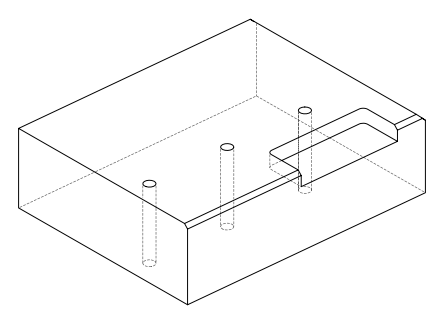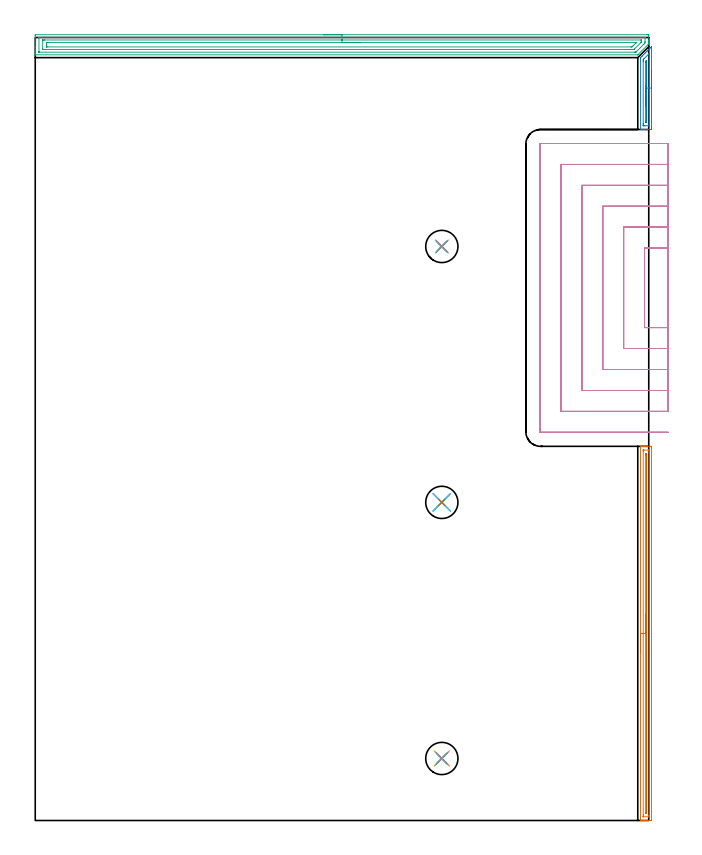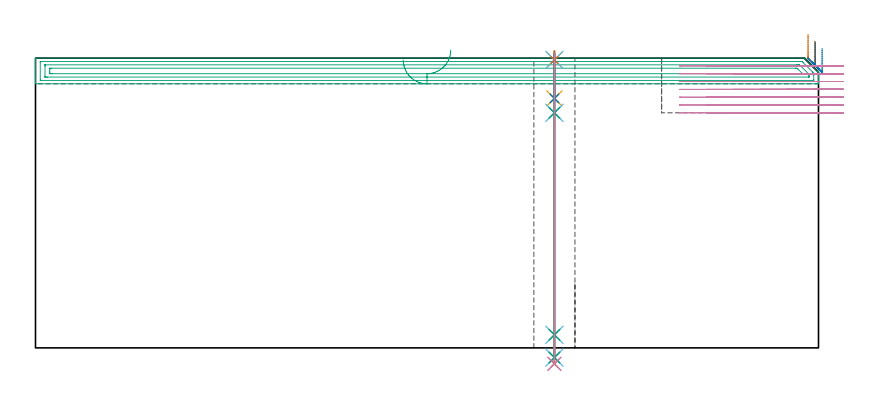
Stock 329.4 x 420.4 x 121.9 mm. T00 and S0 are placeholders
(PLAN: 16 operations, 11 tool changes, 50.1 min)
(1 AREA_MILL | FG_CHAMFER_SURFACE | UGT0205_001 | 4.97 min | 3567 mm3)
(2 AREA_MILL_1 | FG_CHAMFER_SURFACE_1 | UGT0205_001 | 1.15 min | 903 mm3)
(3 AREA_MILL_2 | FG_CHAMFER_SURFACE_2 | UGT0205_001 | 10.74 min | 19145 mm3)
(4 MILL_SLOT | SLOT_PARTIAL_RECTANGULAR | UGT0201_133 | Follow Part, ap 3.75, ae 75% | 29.57 min | 257485 mm3)
(5 SPOT_DRILL | STEP1HOLE | NXT0321_9005460120000 | 0.03 min | 25 mm3)
(6 SPOT_DRILL_1 | STEP1HOLE_1 | NXT0321_9005460120000 | 0.03 min | 13 mm3)
(7 SPOT_DRILL_2 | STEP1HOLE_2 | NXT0321_9005460120000 | 0.03 min | 12 mm3)
(8 DRILL_BLIND_HOLE_INTO_CENTER | STEP1HOLE | NXT0301_084 | 0.08 min | 1562 mm3)
(9 GUN_DRILL_THROUGH_HOLE | STEP1HOLE | UGT0307_008 | 0.61 min | 10087 mm3)
(10 DRILL_TO_ENLARGE_THROUGH_HOLE | STEP1HOLE | UGT0301_244 | 0.52 min | 16954 mm3)
(11 DRILL_BLIND_HOLE_INTO_CENTER_1 | STEP1HOLE_1 | NXT0301_084 | 0.08 min | 1560 mm3)
(12 GUN_DRILL_THROUGH_HOLE_1 | STEP1HOLE_1 | UGT0307_008 | 0.61 min | 10068 mm3)
(13 DRILL_TO_ENLARGE_THROUGH_HOLE_1 | STEP1HOLE_1 | UGT0301_244 | 0.52 min | 17074 mm3)
(14 DRILL_BLIND_HOLE_INTO_CENTER_2 | STEP1HOLE_2 | NXT0301_084 | 0.08 min | 1421 mm3)
(15 GUN_DRILL_THROUGH_HOLE_2 | STEP1HOLE_2 | UGT0307_008 | 0.61 min | 10094 mm3)
(16 DRILL_TO_ENLARGE_THROUGH_HOLE_2 | STEP1HOLE_2 | UGT0301_244 | 0.52 min | 16924 mm3)
(TOOL UGT0205_001 | Chamfer Mill 20 x 3 x 45 deg. | D20 FL50 Z2)
(TOOL UGT0201_133 | Carbide End Mill 15.0 | D15 FL30 Z4)
(TOOL NXT0321_9005460120000 | NC Spot Drill, 142deg, 12mm, Carbide, Uncoated | D12 PA142 FL30 Z2)
(TOOL NXT0301_084 | Carbide Drill 11.3mm [860.1-1130-034A1-MM 2214] | D11.3 PA140 FL55 Z2)
(TOOL UGT0307_008 | Gun Drill 11 mm | D11 PA130 FL24 Z1)
(TOOL UGT0301_244 | Twist Drill 17.3 mm | D17.3 PA118 FL130 Z2)
(OP 1 AREA_MILL)
G17 G21 G94 G90
T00 M6
G54
G17 G0 G90 X325. Y90.45 S1061 M3
G43 Z131.9 H0
G94 G1 Y90.488 Z131.028 F250.
Y90.602 Z130.163
Y90.791 Z129.312
Y91.053 Z128.48
Y91.387 Z127.674
Y91.79 Z126.9
Y92.258 Z126.164
Y92.79 Z125.472
Y93.379 Z124.829
Y94.022 Z124.239
Y94.714 Z123.708
Y95.45 Z123.24
Y96.224 Z122.837
Y97.03 Z122.503
Y97.862 Z122.241
Y98.714 Z122.052
Y99.578 Z121.938
Y100.45 Z121.9
Y200.753
X325.002 Y200.89 Z121.888
X325.108 Y200.898 Z121.784
X325.219 Y200.9 Z121.68
X325.909 Z120.99
X326.5 Z120.4
X327.077 Z119.819
X327.366 Z119.531
X327.95 Z118.947
X328.239 Z118.659
X328.823 Z118.072
X330.277 Z116.619
X330.569 Y200.897 Z116.327
X330.893 Y200.89 Z116.004
X330.898 Y200.643 Z116.
X330.9 Y200.307
Y199.968
Y0.593
X330.897 Y0.257
X330.892 Y0.01 Z116.004
X330.569 Y0. Z116.327
X328.823 Z118.072
X328.239 Z118.659
X327.95 Z118.947
X327.366 Z119.531
X327.077 Z119.819
X326.5 Z120.4
X325.909 Z120.99
X325.331 Z121.568
X325.219 Z121.68
X325.109 Z121.783
X325.106 Z121.786
X325.003 Y0.01 Z121.888
X325. Y0.147 Z121.9
Y100.45
X326.414 Z120.486
X326.415 Y198.308 Z120.485
X326.417 Y198.524 Z120.483
X326.421 Y198.86 Z120.479
X326.427 Y198.89 Z120.473
X326.488 Y198.894 Z120.412
X326.586 Y198.898 Z120.314
X326.709 Y198.9 Z120.191
X329.328 Y198.899 Z117.572
X329.446 Y198.894 Z117.454
X329.467 Y198.89 Z117.433
X329.479 Y198.884 Z117.421
X329.481 Y198.859 Z117.419
X329.484 Y198.74 Z117.416
X329.485 Y198.524 Z117.415
X329.486 Y197.847 Z117.414
X329.485 Y2.592 Z117.415
X329.483 Y2.376 Z117.417
X329.479 Y2.04 Z117.421
X329.473 Y2.01 Z117.427
X329.412 Y2.006 Z117.488
X329.314 Y2.002 Z117.586
X329.191 Y2. Z117.709
X326.572 Y2.001 Z120.328
X326.455 Y2.006 Z120.445
X326.433 Y2.01 Z120.467
X326.421 Y2.016 Z120.479
X326.419 Y2.041 Z120.481
X326.416 Y2.16 Z120.484
X326.415 Y2.376 Z120.485
X326.414 Y3.053 Z120.486
Y100.45
X327.828 Z119.072
X327.829 Y195.973 Z119.071
X327.833 Y196.74 Z119.067
X327.835 Y196.858 Z119.065
X327.839 Y196.89 Z119.061
X327.872 Y196.893 Z119.028
X327.95 Y196.898 Z118.95
X328.002 Y196.897 Z118.898
X328.043 Y196.894 Z118.857
X328.064 Y196.89 Z118.836
X328.066 Y196.864 Z118.834
X328.07 Y196.74 Z118.83
X328.071 Y196.617 Z118.829
Y4.927
X328.067 Y4.16 Z118.833
X328.065 Y4.042 Z118.835
X328.061 Y4.01 Z118.839
X328.028 Y4.007 Z118.872
X327.95 Y4.003 Z118.95
X327.898 Z119.002
X327.857 Y4.006 Z119.043
X327.836 Y4.01 Z119.064
X327.834 Y4.036 Z119.066
X327.83 Y4.16 Z119.07
X327.829 Y4.283 Z119.071
X327.828 Y100.45 Z119.072
Y101.322 Z119.11
Y102.186 Z119.223
Y103.038 Z119.412
Y103.87 Z119.675
Y104.676 Z120.008
Y105.45 Z120.411
Y106.186 Z120.88
Y106.878 Z121.411
Y107.521 Z122.
Y108.11 Z122.644
Y108.642 Z123.336
Y109.11 Z124.072
Y109.513 Z124.845
Y109.847 Z125.651
Y110.109 Z126.483
Y110.298 Z127.335
Y110.412 Z128.2
Y110.45 Z129.072
G0 Z131.9
M5
M2
(OP 2 AREA_MILL_1)
G17 G21 G94 G90
T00 M6
G54
G17 G0 G90 X330.9 Y403.25 S1061 M3
G43 Z131.9 H0
Z126.
G94 G1 Y403.212 Z125.128 F250.
Y403.098 Z124.264
Y402.909 Z123.412
Y402.647 Z122.58
Y402.313 Z121.774
Y401.91 Z121.
Y401.441 Z120.264
Y400.91 Z119.572
Y400.321 Z118.929
Y399.678 Z118.34
Y398.986 Z117.808
Y398.25 Z117.34
Y397.476 Z116.937
Y396.67 Z116.603
Y395.838 Z116.341
Y394.986 Z116.152
Y394.122 Z116.038
Y393.25 Z116.
X330.899 Y371.525 Z116.001
X330.896 Y371.193
X330.891 Y371.01 Z116.004
X330.569 Y371. Z116.326
X330.213 Z116.682
X329.696 Z117.198
X328.984 Z117.914
X328.823 Z118.075
X327.077 Z119.82
X326.755 Z120.144
X325.654 Z121.245
X325.108 Z121.789
X325.003 Y371.01 Z121.89
X325. Y371.082 Z121.9
Y408.767
X325.007 Y409.601 Z121.892
X325.056 Y409.654 Z121.843
X325.331 Y409.934 Z121.563
X325.497 Y410.098 Z121.401
X325.601 Y410.202 Z121.297
X325.768 Y410.37 Z121.127
X325.94 Y410.541 Z120.958
X326.113 Y410.713 Z120.787
X326.641 Y411.242 Z120.255
X327.077 Y411.677 Z119.822
X327.514 Y412.115 Z119.383
X327.714 Y412.315 Z119.185
X327.781 Y412.381 Z119.119
X328.386 Y412.988 Z118.51
X328.614 Y413.214 Z118.286
X329.259 Y413.861 Z117.637
X329.448 Y414.048 Z117.452
X329.488 Y414.088 Z117.412
X330.132 Y414.734 Z116.765
X330.282 Y414.882 Z116.618
X330.375 Y414.975 Z116.525
X330.881 Y415.482 Z116.017
X330.898 Y415.494 Z116.001
X330.899 Y415.45 Z115.999
X330.9 Y393.25 Z116.
X329.486 Z117.414
X329.485 Y373.299 Z117.415
X329.484 Y373.13 Z117.416
X329.481 Y373.047 Z117.419
X329.479 Y373.014 Z117.421
X329.411 Y373.01 Z117.489
X329.115 Y373.002 Z117.785
X327.371 Y373. Z119.529
X327.077 Y373.001 Z119.823
X326.495 Y373.004 Z120.405
X326.441 Y373.01 Z120.459
X326.421 Y373.019 Z120.479
X326.418 Y373.081 Z120.482
X326.416 Y373.299 Z120.484
X326.414 Y373.972 Z120.486
Y374.185
X326.415 Y407.667 Z120.485
X326.416 Y407.881 Z120.484
X326.42 Y408.548 Z120.48
X326.624 Y408.768 Z120.276
X326.85 Y408.998 Z120.05
X327.077 Y409.227 Z119.823
X329.342 Y411.491 Z117.558
X329.36 Y411.508 Z117.54
X329.464 Y411.603 Z117.436
X329.48 Y411.611 Z117.42
X329.482 Y411.591 Z117.418
X329.484 Y411.543 Z117.416
X329.485 Y411.484 Z117.415
X329.486 Y411.428 Z117.414
Y393.25
X328.072 Z118.828
X328.071 Y375.836 Z118.829
X328.066 Y375.072 Z118.834
X328.065 Y375.019 Z118.835
X328.014 Y375.007 Z118.886
X327.95 Y375.004 Z118.95
X327.879 Y375.006 Z119.021
X327.838 Y375.01 Z119.062
X327.834 Y375.033 Z119.066
X327.832 Y375.072 Z119.068
X327.829 Y375.195 Z119.071
X327.828 Y394.248 Z119.072
X327.829 Y407.117 Z119.071
X327.83 Y407.241 Z119.07
X327.835 Y407.487 Z119.065
X327.84 Y407.53 Z119.06
X327.851 Y407.544 Z119.049
X327.879 Y407.577 Z119.021
X327.95 Y407.648 Z118.95
X328.069 Y407.76 Z118.831
X328.07 Y407.759 Z118.83
X328.071 Y407.758 Z118.829
X328.072 Y400.06 Z118.828
Y393.25
Y392.378 Z118.866
Y391.513 Z118.98
Y390.662 Z119.169
Y389.83 Z119.432
Y389.024 Z119.765
Y388.25 Z120.168
Y387.514 Z120.637
Y386.822 Z121.168
Y386.179 Z121.757
Y385.59 Z122.401
Y385.058 Z123.093
Y384.59 Z123.828
Y384.187 Z124.602
Y383.853 Z125.408
Y383.591 Z126.24
Y383.402 Z127.092
Y383.288 Z127.957
Y383.25 Z128.828
G0 Z131.9
M5
M2
(OP 3 AREA_MILL_2)
G17 G21 G94 G90
T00 M6
G54
G17 G0 G90 X154.7 Y421.9 S1061 M3
G43 Z131.9 H0
Z121.1
G94 G1 X154.738 Z120.228 F250.
X154.852 Z119.364
X155.041 Z118.512
X155.303 Z117.68
X155.637 Z116.874
X156.04 Z116.1
X156.509 Z115.364
X157.04 Z114.672
X157.629 Z114.029
X158.272 Z113.44
X158.964 Z112.908
X159.7 Z112.44
X160.474 Z112.037
X161.28 Z111.703
X162.112 Z111.441
X162.964 Z111.252
X163.828 Z111.138
X164.7 Z111.1
X328.243
X328.771 Y421.899 Z111.101
X329.293 Y421.894 Z111.103
X329.392 Y421.891 Z111.105
X329.4 Y421.376 Z111.619
Y418.716 Z114.279
Y417.996 Z115.004
Y417.664 Z115.336
X329.399 Y417.302 Z115.692
X329.39 Y416.995 Z116.002
X329.341 Y416.943 Z116.055
X329.218 Y416.818 Z116.181
X329.09 Y416.689 Z116.309
X323.611 Y411.21 Z121.788
X323.525 Y411.126 Z121.869
X323.495 Y411.104 Z121.89
X323.406 Y411.1 Z121.9
X0.181
X0.009 Y411.103 Z121.888
X0. Y411.133 Z121.858
Y411.526 Z121.474
Y411.789 Z121.21
Y412.51 Z120.485
Y413.757 Z119.24
Y415.17 Z117.826
Y421.376 Z111.621
X0.002 Y421.642 Z111.356
X0.01 Y421.892 Z111.106
X0.262 Y421.899 Z111.099
X164.7 Y421.9 Z111.1
Y420.486 Z112.514
X327.206 Y420.485 Z112.515
X327.316 Y420.484 Z112.516
X327.37 Y420.481 Z112.519
X327.389 Y420.479 Z112.521
X327.391 Y420.462 Z112.538
X327.396 Y420.344 Z112.656
X327.399 Y420.077 Z112.923
X327.398 Y418.305 Z114.695
X327.39 Y417.83 Z115.17
X327.377 Y417.439 Z115.561
X326.983 Y417.033 Z115.967
X326.938 Y416.988 Z116.012
X322.931 Y412.981 Z120.019
X322.512 Y412.566 Z120.434
X322.481 Y412.542 Z120.458
X322.449 Y412.521 Z120.479
X322.397 Y412.519 Z120.481
X322.286 Y412.516 Z120.484
X322.063 Y412.515 Z120.485
X321.618 Y412.514 Z120.486
X2.194 Y412.515 Z120.485
X2.084 Y412.516 Z120.484
X2.03 Y412.519 Z120.481
X2.011 Y412.521 Z120.479
X2.009 Y412.538 Z120.462
X2.004 Y412.656 Z120.344
X2.001 Y412.923 Z120.077
Y420.015 Z112.985
X2.008 Y420.43 Z112.57
X2.01 Y420.479 Z112.521
X2.029 Y420.481 Z112.519
X2.083 Y420.484 Z112.516
X2.195 Y420.485 Z112.515
X2.417 Y420.486 Z112.514
X164.7
Y419.072 Z113.928
X325.314 Y419.071 Z113.929
X325.357 Y419.07 Z113.93
X325.381 Y419.068 Z113.932
X325.387 Y419.066 Z113.934
X325.39 Y419.055 Z113.945
X325.396 Y418.92 Z114.08
X325.399 Y418.716 Z114.284
X325.4 Y418.513 Z114.487
X325.397 Y418.171 Z114.829
X325.393 Y418.001 Z114.999
X325.39 Y417.917 Z115.083
X325.32 Y417.83 Z115.17
X325.261 Y417.764 Z115.236
X325.195 Y417.694 Z115.306
X321.702 Y414.201 Z118.799
X321.618 Y414.119 Z118.881
X321.466 Y413.977 Z119.023
X321.413 Y413.935 Z119.065
X321.35 Y413.934 Z119.066
X321.08 Y413.93 Z119.07
X320.724 Y413.929 Z119.071
X320.188 Y413.928 Z119.072
X4.086 Y413.929 Z119.071
X4.043 Y413.93 Z119.07
X4.019 Y413.932 Z119.068
X4.013 Y413.934 Z119.066
X4.01 Y413.945 Z119.055
X4.004 Y414.08 Z118.92
X4.001 Y414.283 Z118.717
X4. Y414.487 Z118.513
Y418.716 Z114.284
X4.001 Y418.92 Z114.08
X4.003 Y418.988 Z114.012
X4.009 Y419.041 Z113.959
X4.013 Y419.065 Z113.935
X4.028 Y419.066 Z113.934
X4.205 Y419.069 Z113.931
X4.742 Y419.071 Z113.929
X5.099 Y419.072 Z113.928
X164.7
Y417.657 Z115.343
X322.301
X322.512 Y417.656 Z115.344
X322.69 Y417.654 Z115.346
X322.694 Y417.651 Z115.349
X322.695 Y417.649 Z115.351
X322.57 Y417.519 Z115.481
X322.512 Y417.461 Z115.539
X320.917 Y415.866 Z117.134
X320.724 Y415.675 Z117.325
X320.466 Y415.426 Z117.574
X320.366 Y415.35 Z117.65
X320.19 Y415.347 Z117.653
X319.83 Y415.343 Z117.657
X6.713
X6.113 Y415.345 Z117.655
X6.048 Y415.347 Z117.653
X6.01 Y415.349 Z117.651
X6.007 Y415.397 Z117.603
X6.003 Y415.615 Z117.385
X6. Y416.05 Z116.95
Y416.937 Z116.063
X6.003 Y417.383 Z115.617
X6.008 Y417.603 Z115.397
X6.011 Y417.651 Z115.349
X6.065 Y417.653 Z115.347
X6.169 Y417.656 Z115.344
X6.888 Y417.657 Z115.343
X7.062
X164.7
X165.572 Z115.381
X166.437 Z115.495
X167.288 Z115.683
X168.12 Z115.946
X168.926 Z116.28
X169.7 Z116.682
X170.436 Z117.151
X171.128 Z117.682
X171.771 Z118.272
X172.36 Z118.915
X172.892 Z119.607
X173.36 Z120.343
X173.763 Z121.116
X174.097 Z121.922
X174.359 Z122.754
X174.548 Z123.606
X174.662 Z124.471
X174.7 Z125.343
G0 Z131.9
M5
M2
(OP 4 MILL_SLOT)
G17 G21 G94 G90
T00 M6
G54
G17 G0 G90 X339.9 Y307.25 S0 M3
G43 Z131.9 H0
Z118.614
G94 G1 X336.9 F250.
X327.15 F500.
Y264.65
X336.9
X339.9 F250.
Y318.5
X336.9
X315.9 F500.
Y253.4
X336.9
X339.9 F250.
Y329.75
X336.9
X304.65 F500.
Y242.15
X336.9
X339.9 F250.
Y341.
X336.9
X293.4 F500.
Y230.9
X336.9
X339.9 F250.
Y352.25
X336.9
X282.15 F500.
Y219.65
X336.9
X339.9 F250.
Y363.5
X336.9
X271.3 F500.
G3 X270.9 Y363.1 R0.4
G1 Y208.8
G3 X271.3 Y208.4 R0.4
G1 X336.9
X339.9 F250.
G0 Y307.25 Z115.329
G1 X336.9
X327.15 F500.
Y264.65
X336.9
X339.9 F250.
Y318.5
X336.9
X315.9 F500.
Y253.4
X336.9
X339.9 F250.
Y329.75
X336.9
X304.65 F500.
Y242.15
X336.9
X339.9 F250.
Y341.
X336.9
X293.4 F500.
Y230.9
X336.9
X339.9 F250.
Y352.25
X336.9
X282.15 F500.
Y219.65
X336.9
X339.9 F250.
Y363.5
X336.9
X271.3 F500.
G3 X270.9 Y363.1 R0.4
G1 Y208.8
G3 X271.3 Y208.4 R0.4
G1 X336.9
X339.9 F250.
G0 Y307.25 Z112.043
G1 X336.9
X327.15 F500.
Y264.65
X336.9
X339.9 F250.
Y318.5
X336.9
X315.9 F500.
Y253.4
X336.9
X339.9 F250.
Y329.75
X336.9
X304.65 F500.
Y242.15
X336.9
X339.9 F250.
Y341.
X336.9
X293.4 F500.
Y230.9
X336.9
X339.9 F250.
Y352.25
X336.9
X282.15 F500.
Y219.65
X336.9
X339.9 F250.
Y363.5
X336.9
X271.3 F500.
G3 X270.9 Y363.1 R0.4
G1 Y208.8
G3 X271.3 Y208.4 R0.4
G1 X336.9
X339.9 F250.
G0 Y307.25 Z108.757
G1 X336.9
X327.15 F500.
Y264.65
X336.9
X339.9 F250.
Y318.5
X336.9
X315.9 F500.
Y253.4
X336.9
X339.9 F250.
Y329.75
X336.9
X304.65 F500.
Y242.15
X336.9
X339.9 F250.
Y341.
X336.9
X293.4 F500.
Y230.9
X336.9
X339.9 F250.
Y352.25
X336.9
X282.15 F500.
Y219.65
X336.9
X339.9 F250.
Y363.5
X336.9
X271.3 F500.
G3 X270.9 Y363.1 R0.4
G1 Y208.8
G3 X271.3 Y208.4 R0.4
G1 X336.9
X339.9 F250.
G0 Y307.25 Z105.471
G1 X336.9
X327.15 F500.
Y264.65
X336.9
X339.9 F250.
Y318.5
X336.9
X315.9 F500.
Y253.4
X336.9
X339.9 F250.
Y329.75
X336.9
X304.65 F500.
Y242.15
X336.9
X339.9 F250.
Y341.
X336.9
X293.4 F500.
Y230.9
X336.9
X339.9 F250.
Y352.25
X336.9
X282.15 F500.
Y219.65
X336.9
X339.9 F250.
Y363.5
X336.9
X271.3 F500.
G3 X270.9 Y363.1 R0.4
G1 Y208.8
G3 X271.3 Y208.4 R0.4
G1 X336.9
X339.9 F250.
G0 Y307.25 Z102.186
G1 X336.9
X327.15 F500.
Y264.65
X336.9
X339.9 F250.
Y318.5
X336.9
X315.9 F500.
Y253.4
X336.9
X339.9 F250.
Y329.75
X336.9
X304.65 F500.
Y242.15
X336.9
X339.9 F250.
Y341.
X336.9
X293.4 F500.
Y230.9
X336.9
X339.9 F250.
Y352.25
X336.9
X282.15 F500.
Y219.65
X336.9
X339.9 F250.
Y363.5
X336.9
X271.3 F500.
G3 X270.9 Y363.1 R0.4
G1 Y208.8
G3 X271.3 Y208.4 R0.4
G1 X336.9
X339.9 F250.
G0 Y307.25 Z98.9
G1 X336.9
X327.15 F500.
Y264.65
X336.9
X339.9 F250.
Y318.5
X336.9
X315.9 F500.
Y253.4
X336.9
X339.9 F250.
Y329.75
X336.9
X304.65 F500.
Y242.15
X336.9
X339.9 F250.
Y341.
X336.9
X293.4 F500.
Y230.9
X336.9
X339.9 F250.
Y352.25
X336.9
X282.15 F500.
Y219.65
X336.9
X339.9 F250.
Y363.5
X336.9
X271.3 F500.
G3 X270.9 Y363.1 R0.4
G1 Y208.8
G3 X271.3 Y208.4 R0.4
G1 X336.9
X339.9 F250.
G0 Z131.9
M5
M2
(OP 5 SPOT_DRILL)
G17 G21 G94 G90
T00 M6
G54
G17 G0 G90 X218.3 Y33.3 S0 M3
G43 Z131.9 H0
G94 G81 G98 Z121.155 F250. R124.9
G80
M5
M2
(OP 6 SPOT_DRILL_1)
G17 G21 G94 G90
T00 M6
G54
G17 G0 G90 X218.3 Y170.8 S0 M3
G43 Z131.9 H0
G94 G81 G98 Z121.155 F250. R124.9
G80
M5
M2
(OP 7 SPOT_DRILL_2)
G17 G21 G94 G90
T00 M6
G54
G17 G0 G90 X218.3 Y308.2 S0 M3
G43 Z131.9 H0
G94 G81 G98 Z121.155 F250. R124.9
G80
M5
M2
(OP 8 DRILL_BLIND_HOLE_INTO_CENTER)
G17 G21 G94 G90
T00 M6
G54
G17 G0 G90 X218.3 Y33.3 S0 M3
G43 Z131.9 H1
G94 G81 G98 Z104.95 F250. R123.9
G80
M5
M2
(OP 9 GUN_DRILL_THROUGH_HOLE)
G17 G21 G94 G90
T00 M6
G54
G17 G0 G90 X218.3 Y33.3 M8
G43 Z131.9 H0
Z117.981
S716 M3
G94 G1 Z98.887 F125. M26
G4 X.084
Z5.5 F250.
G4 X.084
Z-4.065 F125.
G4 X.084
M5
M9
G0 Z117.981
Z131.9
M2
(OP 10 DRILL_TO_ENLARGE_THROUGH_HOLE)
G17 G21 G94 G90
T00 M6
G54
G17 G0 G90 X218.3 Y33.3 S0 M3
G43 Z131.9 H0
G94 G73 G98 Z-6.697 F250. Q16.075 R123.9
G80
M5
M2
(OP 11 DRILL_BLIND_HOLE_INTO_CENTER_1)
G17 G21 G94 G90
T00 M6
G54
G17 G0 G90 X218.3 Y170.8 S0 M3
G43 Z131.9 H1
G94 G81 G98 Z104.95 F250. R123.9
G80
M5
M2
(OP 12 GUN_DRILL_THROUGH_HOLE_1)
G17 G21 G94 G90
T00 M6
G54
G17 G0 G90 X218.3 Y170.8 M8
G43 Z131.9 H0
Z117.981
S716 M3
G94 G1 Z98.887 F125. M26
G4 X.084
Z5.5 F250.
G4 X.084
Z-4.065 F125.
G4 X.084
M5
M9
G0 Z117.981
Z131.9
M2
(OP 13 DRILL_TO_ENLARGE_THROUGH_HOLE_1)
G17 G21 G94 G90
T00 M6
G54
G17 G0 G90 X218.3 Y170.8 S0 M3
G43 Z131.9 H0
G94 G73 G98 Z-6.697 F250. Q16.075 R123.9
G80
M5
M2
(OP 14 DRILL_BLIND_HOLE_INTO_CENTER_2)
G17 G21 G94 G90
T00 M6
G54
G17 G0 G90 X218.3 Y308.2 S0 M3
G43 Z131.9 H1
G94 G81 G98 Z104.95 F250. R123.9
G80
M5
M2
(OP 15 GUN_DRILL_THROUGH_HOLE_2)
G17 G21 G94 G90
T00 M6
G54
G17 G0 G90 X218.3 Y308.2 M8
G43 Z131.9 H0
Z117.981
S716 M3
G94 G1 Z98.887 F125. M26
G4 X.084
Z5.5 F250.
G4 X.084
Z-4.065 F125.
G4 X.084
M5
M9
G0 Z117.981
Z131.9
M2
(OP 16 DRILL_TO_ENLARGE_THROUGH_HOLE_2)
G17 G21 G94 G90
T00 M6
G54
G17 G0 G90 X218.3 Y308.2 S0 M3
G43 Z131.9 H0
G94 G73 G98 Z-6.697 F250. Q16.075 R123.9
G80
M5
M2
